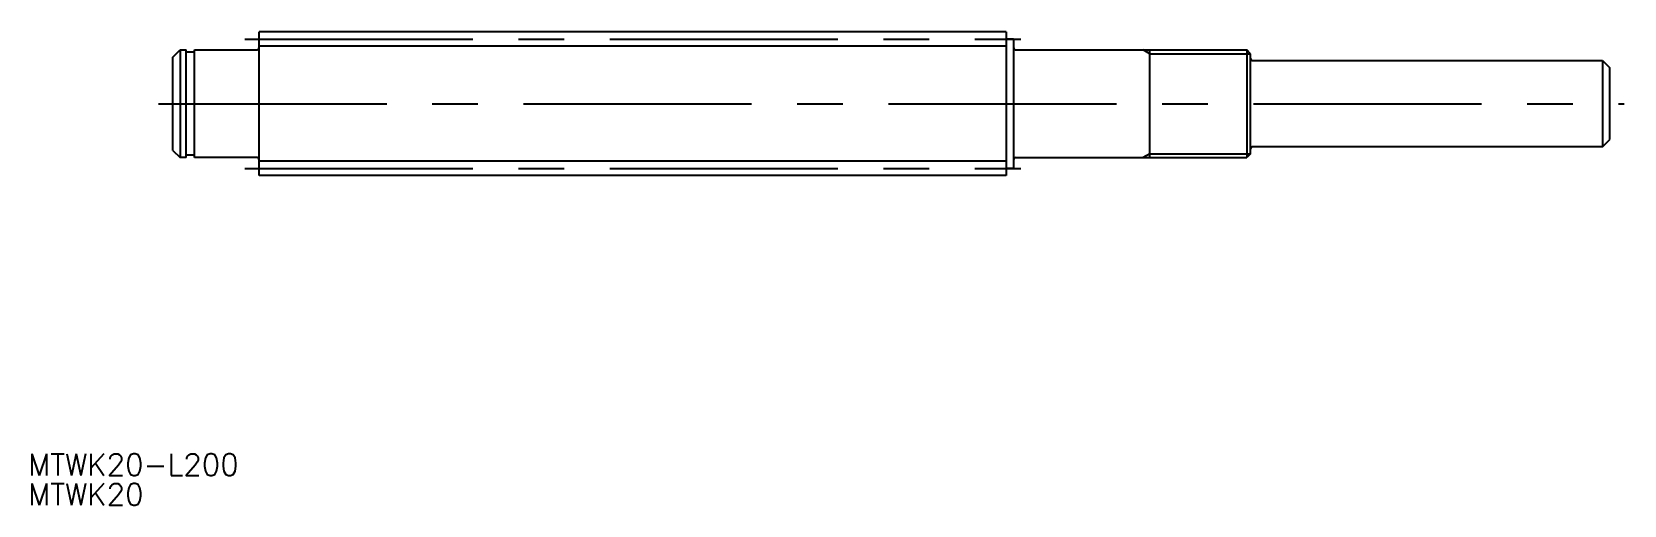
# Model space of a CAD drawing. Extents: x -20 to 202, y -56 to 10.
import ezdxf

# ---------------------------------------------------------------- set-up
doc = ezdxf.new("R2010")
doc.units = 0
doc.linetypes.add('CENTER', pattern=[50.8, 31.75, -6.35, 6.35, -6.35])
doc.layers.get('0').update_dxf_attribs({"linetype": 'CONTINUOUS'})
doc.layers.add('CENTER', color=1, linetype='CONTINUOUS')
doc.styles.get("Standard").update_dxf_attribs({"font": 'txt.shx', "height": 3, "bigfont": 'bigfont.shx'})

msp = doc.modelspace()

# ---------------------------------------------------------------- linework, layer by layer
at = {"color": 7, "linetype": 'CONTINUOUS'}
for p, q in [((116, 10), (12, 10)), ((12, -10), (12, 10)), ((116, 10), (116, -10)), ((117, 9), (116, 9)), ((117, 9), (117, -9)), ((0, 6.5), (1, 7.5)), ((1, 7.5), (1, -7.5)), ((1, 7.5), (1.85, 7.5)), ((1.85, -7.5), (1.85, 7.5)), ((3, 7.15), (1.85, 7.15)), ((3, 7.5), (11.7, 7.5)), ((3, -7.5), (3, 7.5)), ((117.3, 7.5), (149.46, 7.5)), ((136, -7.5), (136, 7.5)), ((150, 6.96), (149.46, 7.5)), ((149.46, 7.5), (149.46, -7.5)), ((150, -6.96), (150, 6.96)), ((0, -6.5), (0, 6.5)), ((150.3, 6), (199, 6)), ((199, 6), (200, 5)), ((199, 6), (199, -6)), ((200, -5), (200, 5)), ((0, -6.5), (1, -7.5)), ((199, -6), (150.3, -6)), ((199, -6), (200, -5)), ((1.85, -7.5), (1, -7.5)), ((3, -7.15), (1.85, -7.15)), ((11.7, -7.5), (3, -7.5)), ((117.3, -7.5), (149.46, -7.5)), ((150, -6.96), (149.46, -7.5)), ((116, -10), (12, -10)), ((117, -9), (116, -9))]:
    msp.add_line(p, q, dxfattribs=at)
at = {"color": 3, "linetype": 'CONTINUOUS'}
for p, q in [((116, 8), (12, 8)), ((136, 6.96), (135.06, 7.5)), ((136, 6.96), (150, 6.96)), ((116, -8), (12, -8)), ((136, -6.96), (135.06, -7.5)), ((136, -6.96), (150, -6.96))]:
    msp.add_line(p, q, dxfattribs=at)
at = {"color": 7, "linetype": 'CONTINUOUS'}
for centre, start, end in [((11.7, 7.8), 270, 0), ((117.3, 7.8), 180, 270), ((150.3, 6.3), 180, 270), ((150.3, -6.3), 90, 180), ((11.7, -7.8), 0, 90), ((117.3, -7.8), 90, 180)]:
    msp.add_arc(centre, 0.3, start, end, dxfattribs=at)
at = {"layer": 'CENTER', "color": 1, "linetype": 'CENTER'}
for p, q in [((10, 9), (118, 9)), ((-2, 0), (202, 0)), ((10, -9), (118, -9))]:
    msp.add_line(p, q, dxfattribs=at)

# ---------------------------------------------------------------- texts
at = {"color": 7, "linetype": 'CONTINUOUS'}
for s, p in [('MTWK20-L200', (-20.16, -51.73)), ('MTWK20', (-20.16, -55.87))]:
    msp.add_text(s, height=3, dxfattribs=at).set_placement(p)

doc.saveas('drawing.dxf')
